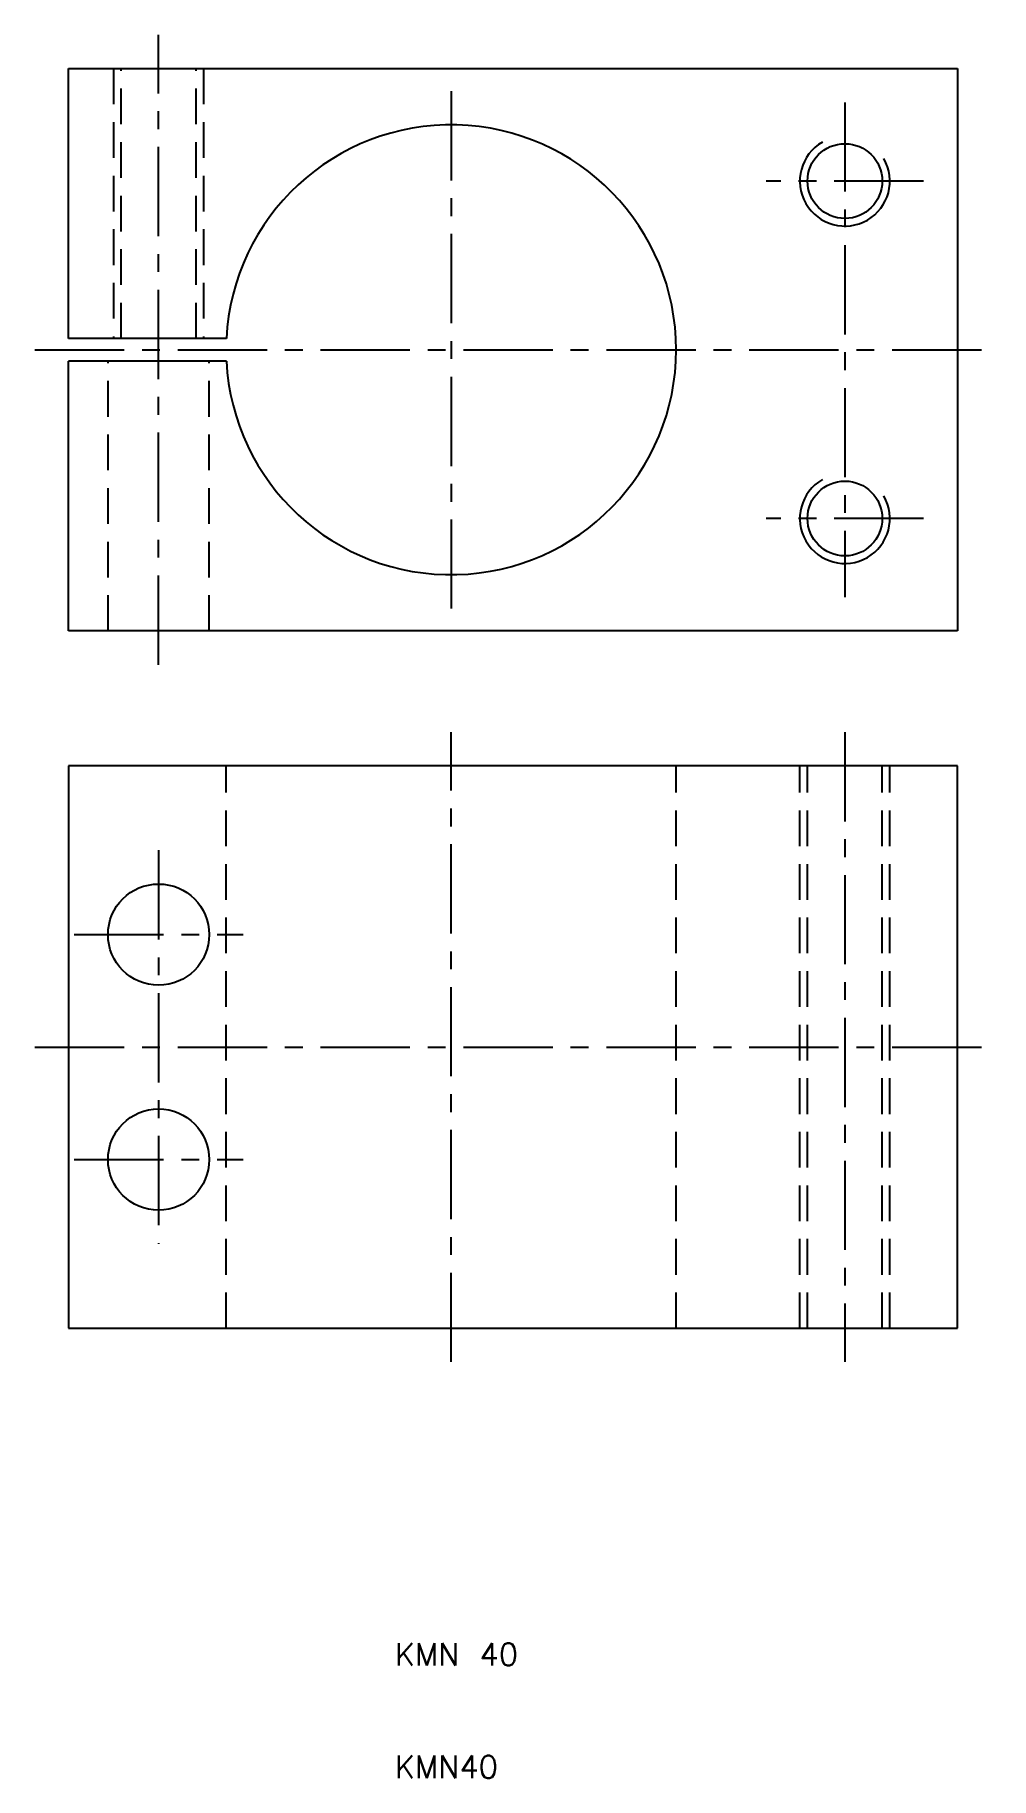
# Model space of a CAD drawing. Extents: x -22 to 63, y 10 to 165.
import ezdxf

# ---------------------------------------------------------------- set-up
doc = ezdxf.new("R2010")
doc.units = 0
doc.header["$LTSCALE"] = 0.25
doc.linetypes.add('CENTER', pattern=[50.8, 31.75, -6.35, 6.35, -6.35])
doc.linetypes.add('DASHED', pattern=[19.05, 12.7, -6.35])
doc.layers.get('0').update_dxf_attribs({"linetype": 'CONTINUOUS'})
doc.layers.add('CENTER', color=1, linetype='CENTER')
doc.styles.get("Standard").update_dxf_attribs({"font": 'txt.shx', "bigfont": 'extfont.shx'})

msp = doc.modelspace()

# ---------------------------------------------------------------- linework, layer by layer
for p, q in [((-19, 138), (-19, 162)), ((-19, 162), (60, 162)), ((60, 162), (60, 112)), ((-4.975, 138), (-19, 138)), ((-4.975, 136), (-19, 136)), ((-19, 112), (-19, 136)), ((60, 112), (-19, 112)), ((-19, 100), (-19, 50)), ((60, 100), (-19, 100)), ((60, 50), (60, 100)), ((-19, 50), (60, 50))]:
    msp.add_line(p, q)
at = {"color": 3, "linetype": 'DASHED'}
for p, q in [((-15, 162), (-15, 138)), ((-14.3235, 138), (-14.3235, 162)), ((-7.6765, 138), (-7.6765, 162)), ((-7, 162), (-7, 138)), ((-15.5, 112), (-15.5, 136)), ((-6.5, 112), (-6.5, 136)), ((-5, 50), (-5, 100)), ((35, 50), (35, 100)), ((46, 50), (46, 100)), ((46.6765, 50), (46.6765, 100)), ((53.3235, 50), (53.3235, 100)), ((54, 50), (54, 100))]:
    msp.add_line(p, q, dxfattribs=at)
for centre, radius in [((50, 152), 3.3235), ((50, 122), 3.3235), ((-11, 85), 4.5), ((-11, 65), 4.5)]:
    msp.add_circle(centre, radius)
msp.add_arc((15, 137), 20, 182.865984, 177.134016)
at = {"color": 3}
for centre in [(50, 152), (50, 122)]:
    msp.add_arc(centre, 4, 120, 30, dxfattribs=at)
at = {"layer": 'CENTER', "color": 1, "linetype": 'CENTER'}
for p, q in [((-11, 109), (-11, 165)), ((15, 160), (15, 114)), ((50, 159), (50, 115)), ((57, 152), (43, 152)), ((-22, 137), (63, 137)), ((57, 122), (43, 122)), ((15, 47), (15, 103)), ((50, 103), (50, 47)), ((-11, 92.5), (-11, 57.5)), ((-18.5, 85), (-3.5, 85)), ((-22, 75), (63, 75)), ((-18.5, 65), (-3.5, 65))]:
    msp.add_line(p, q, dxfattribs=at)

# ---------------------------------------------------------------- texts
for s, p in [('KMN 40', (10, 20)), ('KMN40', (10, 10))]:
    msp.add_text(s, height=2).set_placement(p)

doc.saveas('drawing.dxf')
